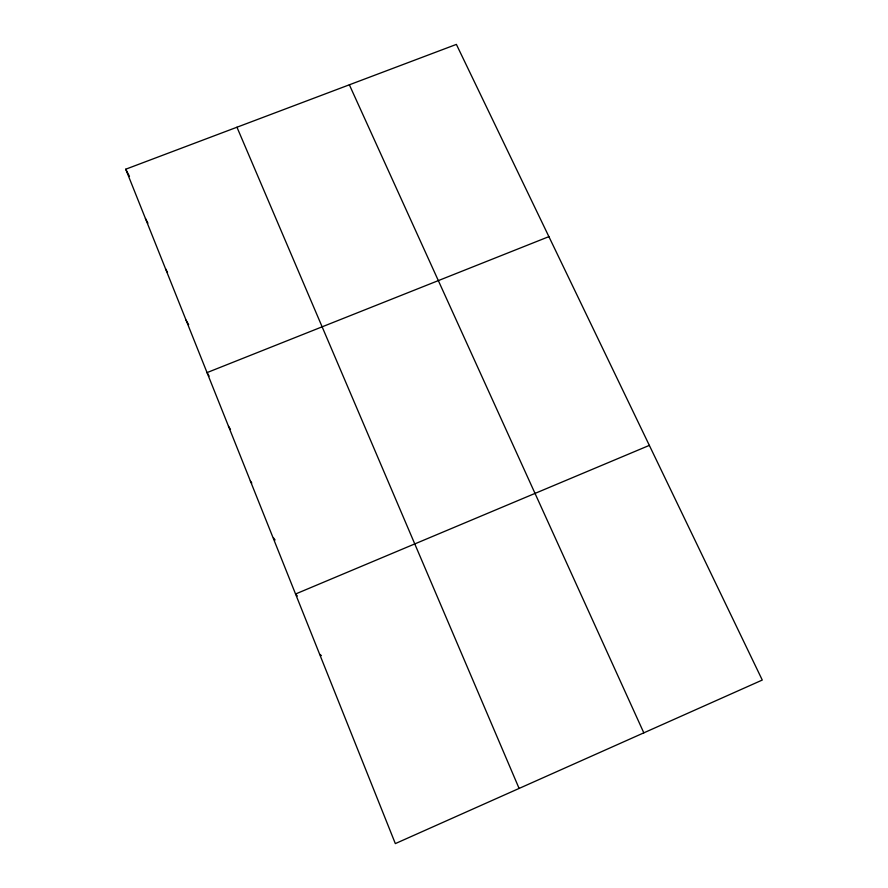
<?xml version="1.0" encoding="UTF-8"?>
<svg xmlns="http://www.w3.org/2000/svg" width="888" height="888" viewBox="0 0 888 888"><rect width="100%" height="100%" fill="white"/><g stroke="black" fill="none" stroke-linecap="round" stroke-linejoin="round"><path stroke-width="1.33" d="M649.339 445.388L295.549 594.005L297.358 596.003M548.895 236.641L207.037 372.605L209.102 376.09M125.73 169.208L456.388 44.4L762.27 680.053L395.338 843.6L125.73 169.208L129.482 176.401M319.636 654.245L321.401 655.599M273.493 537.884L275.08 539.993M250.338 480.908L251.792 483.05M228.46 426.173L230.492 429.415M186.069 320.157L188.667 324.719M165.545 268.798L167.51 272.372M145.432 218.492L147.919 223.154M349.361 84.793L643.822 732.844M236.963 127.228L519.103 788.433"/></g></svg>
